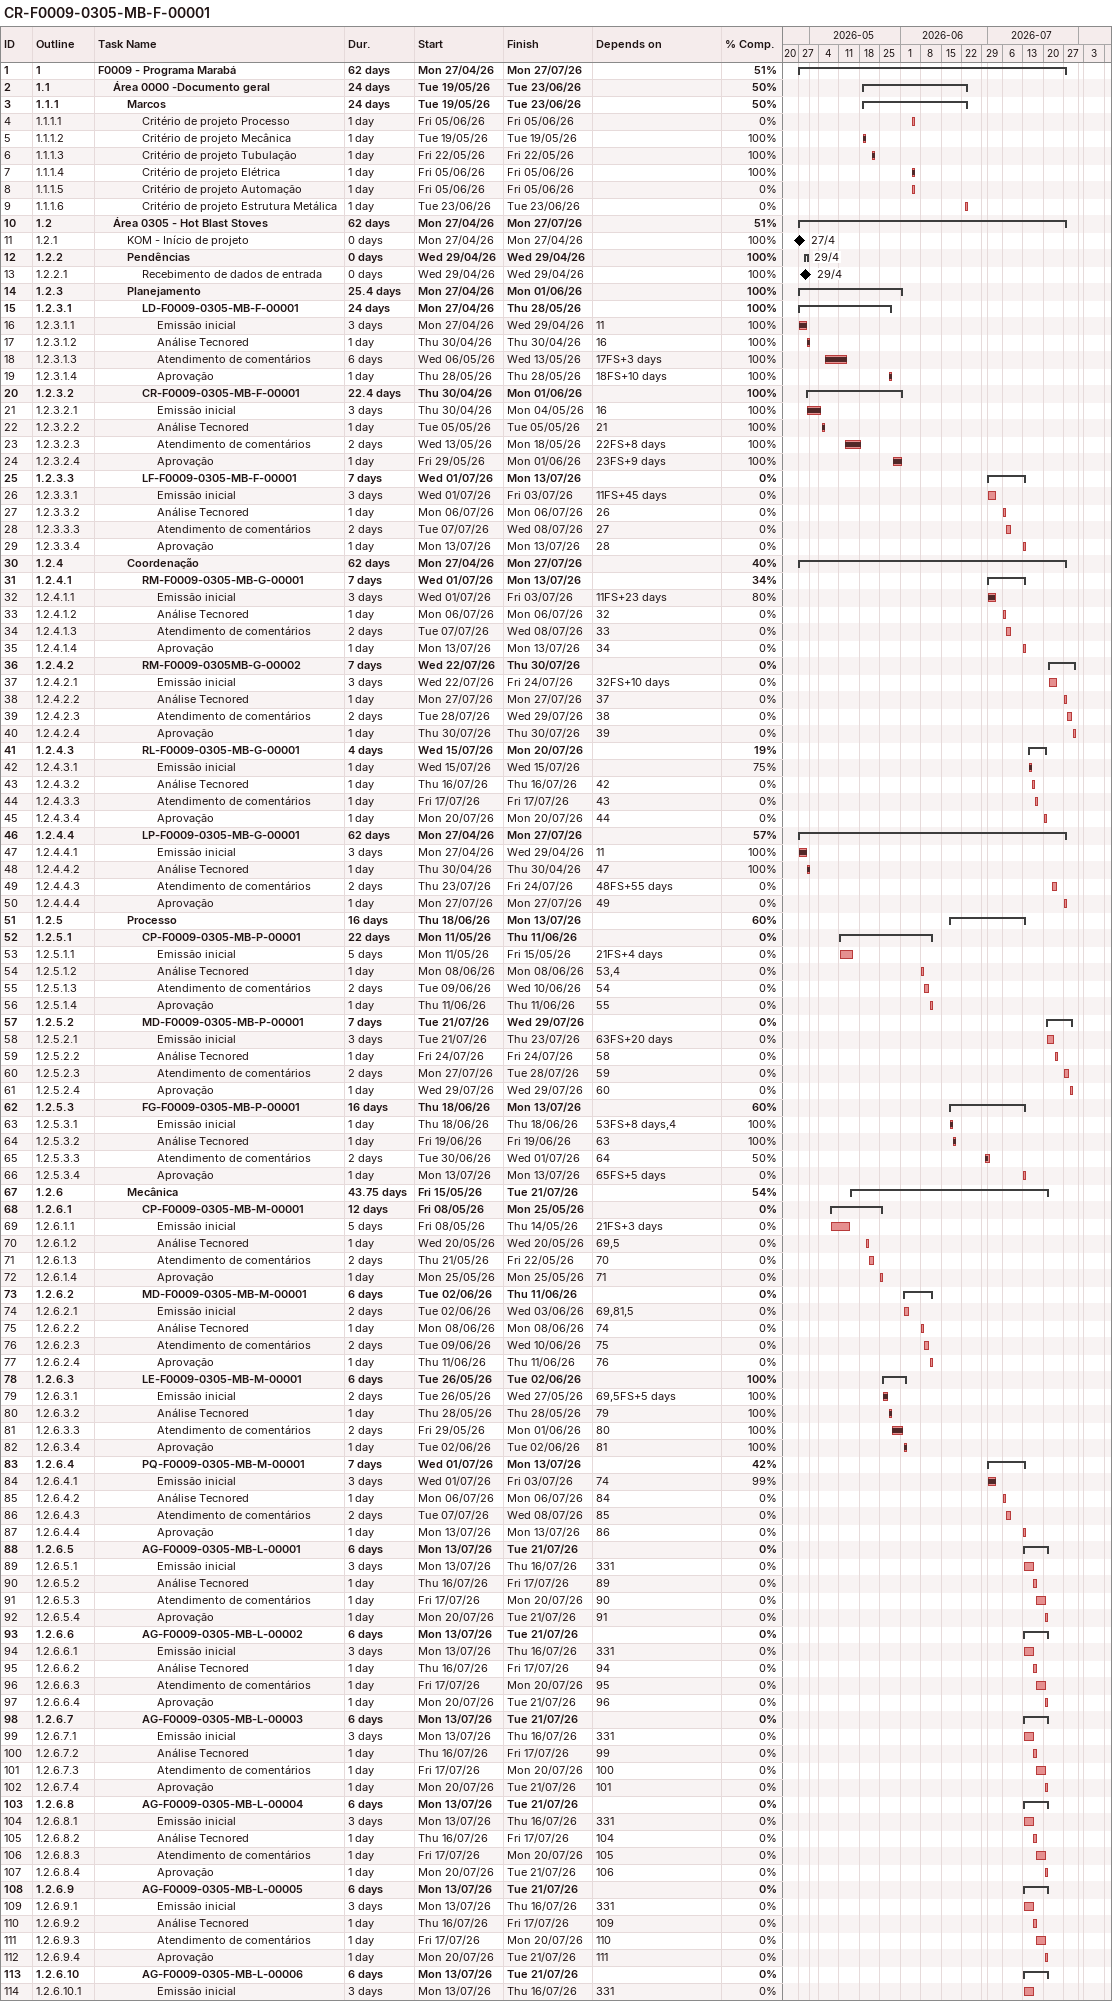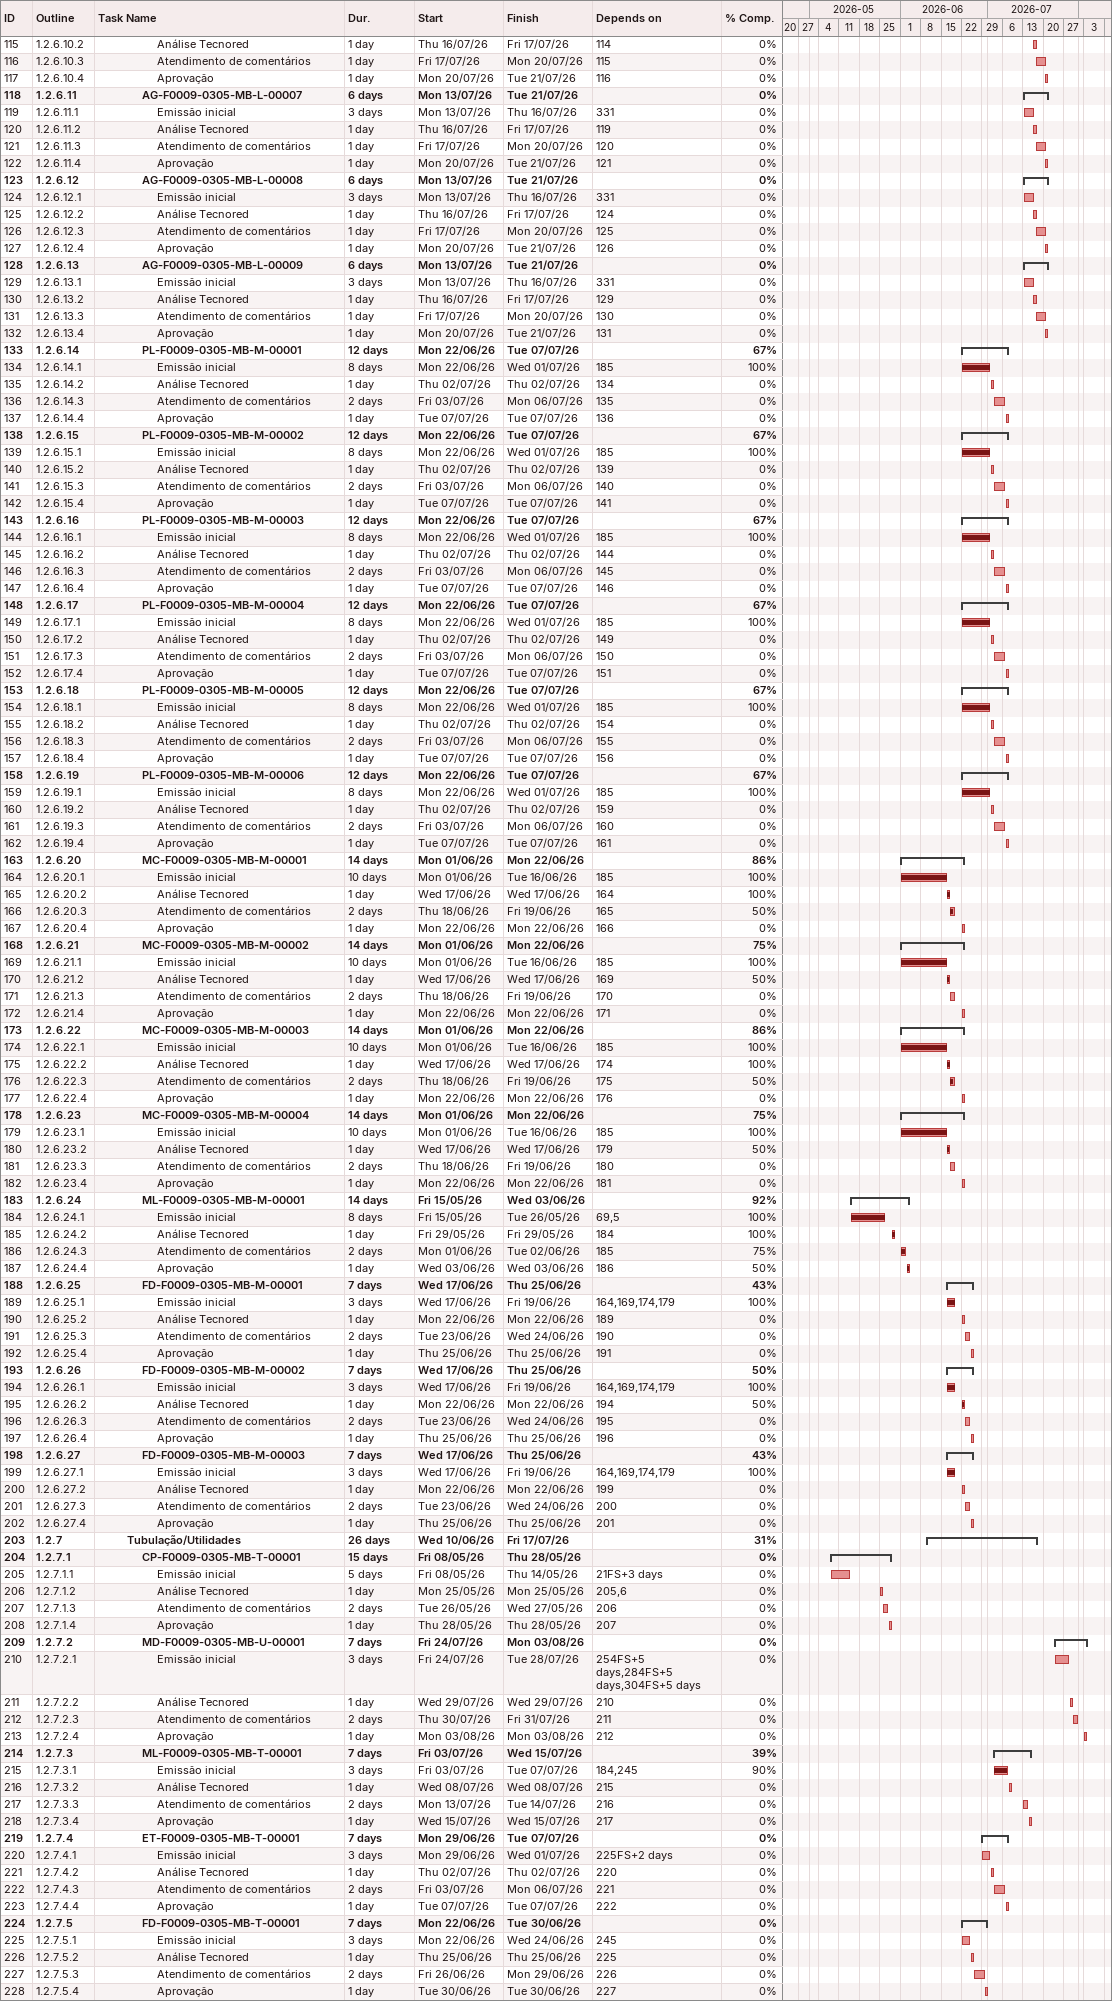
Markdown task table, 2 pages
CR-F0009-0305-MB-F-00001

| ID | WBS | Task | Duration | Start | Finish | Predecessors | % complete |
|---|---|---|---|---|---|---|---|
| 1 | 1 | **F0009 - Programa Marabá** | 62d | 2026-04-27 | 2026-07-27 |  | 51 |
| 2 | 1.1 | **Área 0000 -Documento geral** | 24d | 2026-05-19 | 2026-06-23 |  | 50 |
| 3 | 1.1.1 | **Marcos** | 24d | 2026-05-19 | 2026-06-23 |  | 50 |
| 4 | 1.1.1.1 | Critério de projeto Processo | 1d | 2026-06-05 | 2026-06-05 |  | 0 |
| 5 | 1.1.1.2 | Critério de projeto Mecânica | 1d | 2026-05-19 | 2026-05-19 |  | 100 |
| 6 | 1.1.1.3 | Critério de projeto Tubulação | 1d | 2026-05-22 | 2026-05-22 |  | 100 |
| 7 | 1.1.1.4 | Critério de projeto Elétrica | 1d | 2026-06-05 | 2026-06-05 |  | 100 |
| 8 | 1.1.1.5 | Critério de projeto Automação | 1d | 2026-06-05 | 2026-06-05 |  | 0 |
| 9 | 1.1.1.6 | Critério de projeto Estrutura Metálica | 1d | 2026-06-23 | 2026-06-23 |  | 0 |
| 10 | 1.2 | **Área 0305 - Hot Blast Stoves** | 62d | 2026-04-27 | 2026-07-27 |  | 51 |
| 11 | 1.2.1 | KOM - Início de projeto | 0d | 2026-04-27 | 2026-04-27 |  | 100 |
| 12 | 1.2.2 | **Pendências** | 0d | 2026-04-29 | 2026-04-29 |  | 100 |
| 13 | 1.2.2.1 | Recebimento de dados de entrada | 0d | 2026-04-29 | 2026-04-29 |  | 100 |
| 14 | 1.2.3 | **Planejamento** | 25.4d | 2026-04-27 | 2026-06-01 |  | 100 |
| 15 | 1.2.3.1 | **LD-F0009-0305-MB-F-00001** | 24d | 2026-04-27 | 2026-05-28 |  | 100 |
| 16 | 1.2.3.1.1 | Emissão inicial | 3d | 2026-04-27 | 2026-04-29 | 11 | 100 |
| 17 | 1.2.3.1.2 | Análise Tecnored | 1d | 2026-04-30 | 2026-04-30 | 16 | 100 |
| 18 | 1.2.3.1.3 | Atendimento de comentários | 6d | 2026-05-06 | 2026-05-13 | 17FS+3d | 100 |
| 19 | 1.2.3.1.4 | Aprovação | 1d | 2026-05-28 | 2026-05-28 | 18FS+10d | 100 |
| 20 | 1.2.3.2 | **CR-F0009-0305-MB-F-00001** | 22.4d | 2026-04-30 | 2026-06-01 |  | 100 |
| 21 | 1.2.3.2.1 | Emissão inicial | 3d | 2026-04-30 | 2026-05-04 | 16 | 100 |
| 22 | 1.2.3.2.2 | Análise Tecnored | 1d | 2026-05-05 | 2026-05-05 | 21 | 100 |
| 23 | 1.2.3.2.3 | Atendimento de comentários | 2d | 2026-05-13 | 2026-05-18 | 22FS+8d | 100 |
| 24 | 1.2.3.2.4 | Aprovação | 1d | 2026-05-29 | 2026-06-01 | 23FS+9d | 100 |
| 25 | 1.2.3.3 | **LF-F0009-0305-MB-F-00001** | 7d | 2026-07-01 | 2026-07-13 |  | 0 |
| 26 | 1.2.3.3.1 | Emissão inicial | 3d | 2026-07-01 | 2026-07-03 | 11FS+45d | 0 |
| 27 | 1.2.3.3.2 | Análise Tecnored | 1d | 2026-07-06 | 2026-07-06 | 26 | 0 |
| 28 | 1.2.3.3.3 | Atendimento de comentários | 2d | 2026-07-07 | 2026-07-08 | 27 | 0 |
| 29 | 1.2.3.3.4 | Aprovação | 1d | 2026-07-13 | 2026-07-13 | 28 | 0 |
| 30 | 1.2.4 | **Coordenação** | 62d | 2026-04-27 | 2026-07-27 |  | 40 |
| 31 | 1.2.4.1 | **RM-F0009-0305-MB-G-00001** | 7d | 2026-07-01 | 2026-07-13 |  | 34 |
| 32 | 1.2.4.1.1 | Emissão inicial | 3d | 2026-07-01 | 2026-07-03 | 11FS+23d | 80 |
| 33 | 1.2.4.1.2 | Análise Tecnored | 1d | 2026-07-06 | 2026-07-06 | 32 | 0 |
| 34 | 1.2.4.1.3 | Atendimento de comentários | 2d | 2026-07-07 | 2026-07-08 | 33 | 0 |
| 35 | 1.2.4.1.4 | Aprovação | 1d | 2026-07-13 | 2026-07-13 | 34 | 0 |
| 36 | 1.2.4.2 | **RM-F0009-0305MB-G-00002** | 7d | 2026-07-22 | 2026-07-30 |  | 0 |
| 37 | 1.2.4.2.1 | Emissão inicial | 3d | 2026-07-22 | 2026-07-24 | 32FS+10d | 0 |
| 38 | 1.2.4.2.2 | Análise Tecnored | 1d | 2026-07-27 | 2026-07-27 | 37 | 0 |
| 39 | 1.2.4.2.3 | Atendimento de comentários | 2d | 2026-07-28 | 2026-07-29 | 38 | 0 |
| 40 | 1.2.4.2.4 | Aprovação | 1d | 2026-07-30 | 2026-07-30 | 39 | 0 |
| 41 | 1.2.4.3 | **RL-F0009-0305-MB-G-00001** | 4d | 2026-07-15 | 2026-07-20 |  | 19 |
| 42 | 1.2.4.3.1 | Emissão inicial | 1d | 2026-07-15 | 2026-07-15 |  | 75 |
| 43 | 1.2.4.3.2 | Análise Tecnored | 1d | 2026-07-16 | 2026-07-16 | 42 | 0 |
| 44 | 1.2.4.3.3 | Atendimento de comentários | 1d | 2026-07-17 | 2026-07-17 | 43 | 0 |
| 45 | 1.2.4.3.4 | Aprovação | 1d | 2026-07-20 | 2026-07-20 | 44 | 0 |
| 46 | 1.2.4.4 | **LP-F0009-0305-MB-G-00001** | 62d | 2026-04-27 | 2026-07-27 |  | 57 |
| 47 | 1.2.4.4.1 | Emissão inicial | 3d | 2026-04-27 | 2026-04-29 | 11 | 100 |
| 48 | 1.2.4.4.2 | Análise Tecnored | 1d | 2026-04-30 | 2026-04-30 | 47 | 100 |
| 49 | 1.2.4.4.3 | Atendimento de comentários | 2d | 2026-07-23 | 2026-07-24 | 48FS+55d | 0 |
| 50 | 1.2.4.4.4 | Aprovação | 1d | 2026-07-27 | 2026-07-27 | 49 | 0 |
| 51 | 1.2.5 | **Processo** | 16d | 2026-06-18 | 2026-07-13 |  | 60 |
| 52 | 1.2.5.1 | **CP-F0009-0305-MB-P-00001** | 22d | 2026-05-11 | 2026-06-11 |  | 0 |
| 53 | 1.2.5.1.1 | Emissão inicial | 5d | 2026-05-11 | 2026-05-15 | 21FS+4d | 0 |
| 54 | 1.2.5.1.2 | Análise Tecnored | 1d | 2026-06-08 | 2026-06-08 | 53, 4 | 0 |
| 55 | 1.2.5.1.3 | Atendimento de comentários | 2d | 2026-06-09 | 2026-06-10 | 54 | 0 |
| 56 | 1.2.5.1.4 | Aprovação | 1d | 2026-06-11 | 2026-06-11 | 55 | 0 |
| 57 | 1.2.5.2 | **MD-F0009-0305-MB-P-00001** | 7d | 2026-07-21 | 2026-07-29 |  | 0 |
| 58 | 1.2.5.2.1 | Emissão inicial | 3d | 2026-07-21 | 2026-07-23 | 63FS+20d | 0 |
| 59 | 1.2.5.2.2 | Análise Tecnored | 1d | 2026-07-24 | 2026-07-24 | 58 | 0 |
| 60 | 1.2.5.2.3 | Atendimento de comentários | 2d | 2026-07-27 | 2026-07-28 | 59 | 0 |
| 61 | 1.2.5.2.4 | Aprovação | 1d | 2026-07-29 | 2026-07-29 | 60 | 0 |
| 62 | 1.2.5.3 | **FG-F0009-0305-MB-P-00001** | 16d | 2026-06-18 | 2026-07-13 |  | 60 |
| 63 | 1.2.5.3.1 | Emissão inicial | 1d | 2026-06-18 | 2026-06-18 | 53FS+8d, 4 | 100 |
| 64 | 1.2.5.3.2 | Análise Tecnored | 1d | 2026-06-19 | 2026-06-19 | 63 | 100 |
| 65 | 1.2.5.3.3 | Atendimento de comentários | 2d | 2026-06-30 | 2026-07-01 | 64 | 50 |
| 66 | 1.2.5.3.4 | Aprovação | 1d | 2026-07-13 | 2026-07-13 | 65FS+5d | 0 |
| 67 | 1.2.6 | **Mecânica** | 43.75d | 2026-05-15 | 2026-07-21 |  | 54 |
| 68 | 1.2.6.1 | **CP-F0009-0305-MB-M-00001** | 12d | 2026-05-08 | 2026-05-25 |  | 0 |
| 69 | 1.2.6.1.1 | Emissão inicial | 5d | 2026-05-08 | 2026-05-14 | 21FS+3d | 0 |
| 70 | 1.2.6.1.2 | Análise Tecnored | 1d | 2026-05-20 | 2026-05-20 | 69, 5 | 0 |
| 71 | 1.2.6.1.3 | Atendimento de comentários | 2d | 2026-05-21 | 2026-05-22 | 70 | 0 |
| 72 | 1.2.6.1.4 | Aprovação | 1d | 2026-05-25 | 2026-05-25 | 71 | 0 |
| 73 | 1.2.6.2 | **MD-F0009-0305-MB-M-00001** | 6d | 2026-06-02 | 2026-06-11 |  | 0 |
| 74 | 1.2.6.2.1 | Emissão inicial | 2d | 2026-06-02 | 2026-06-03 | 69, 81, 5 | 0 |
| 75 | 1.2.6.2.2 | Análise Tecnored | 1d | 2026-06-08 | 2026-06-08 | 74 | 0 |
| 76 | 1.2.6.2.3 | Atendimento de comentários | 2d | 2026-06-09 | 2026-06-10 | 75 | 0 |
| 77 | 1.2.6.2.4 | Aprovação | 1d | 2026-06-11 | 2026-06-11 | 76 | 0 |
| 78 | 1.2.6.3 | **LE-F0009-0305-MB-M-00001** | 6d | 2026-05-26 | 2026-06-02 |  | 100 |
| 79 | 1.2.6.3.1 | Emissão inicial | 2d | 2026-05-26 | 2026-05-27 | 69, 5FS+5d | 100 |
| 80 | 1.2.6.3.2 | Análise Tecnored | 1d | 2026-05-28 | 2026-05-28 | 79 | 100 |
| 81 | 1.2.6.3.3 | Atendimento de comentários | 2d | 2026-05-29 | 2026-06-01 | 80 | 100 |
| 82 | 1.2.6.3.4 | Aprovação | 1d | 2026-06-02 | 2026-06-02 | 81 | 100 |
| 83 | 1.2.6.4 | **PQ-F0009-0305-MB-M-00001** | 7d | 2026-07-01 | 2026-07-13 |  | 42 |
| 84 | 1.2.6.4.1 | Emissão inicial | 3d | 2026-07-01 | 2026-07-03 | 74 | 99 |
| 85 | 1.2.6.4.2 | Análise Tecnored | 1d | 2026-07-06 | 2026-07-06 | 84 | 0 |
| 86 | 1.2.6.4.3 | Atendimento de comentários | 2d | 2026-07-07 | 2026-07-08 | 85 | 0 |
| 87 | 1.2.6.4.4 | Aprovação | 1d | 2026-07-13 | 2026-07-13 | 86 | 0 |
| 88 | 1.2.6.5 | **AG-F0009-0305-MB-L-00001** | 6d | 2026-07-13 | 2026-07-21 |  | 0 |
| 89 | 1.2.6.5.1 | Emissão inicial | 3d | 2026-07-13 | 2026-07-16 | 331 | 0 |
| 90 | 1.2.6.5.2 | Análise Tecnored | 1d | 2026-07-16 | 2026-07-17 | 89 | 0 |
| 91 | 1.2.6.5.3 | Atendimento de comentários | 1d | 2026-07-17 | 2026-07-20 | 90 | 0 |
| 92 | 1.2.6.5.4 | Aprovação | 1d | 2026-07-20 | 2026-07-21 | 91 | 0 |
| 93 | 1.2.6.6 | **AG-F0009-0305-MB-L-00002** | 6d | 2026-07-13 | 2026-07-21 |  | 0 |
| 94 | 1.2.6.6.1 | Emissão inicial | 3d | 2026-07-13 | 2026-07-16 | 331 | 0 |
| 95 | 1.2.6.6.2 | Análise Tecnored | 1d | 2026-07-16 | 2026-07-17 | 94 | 0 |
| 96 | 1.2.6.6.3 | Atendimento de comentários | 1d | 2026-07-17 | 2026-07-20 | 95 | 0 |
| 97 | 1.2.6.6.4 | Aprovação | 1d | 2026-07-20 | 2026-07-21 | 96 | 0 |
| 98 | 1.2.6.7 | **AG-F0009-0305-MB-L-00003** | 6d | 2026-07-13 | 2026-07-21 |  | 0 |
| 99 | 1.2.6.7.1 | Emissão inicial | 3d | 2026-07-13 | 2026-07-16 | 331 | 0 |
| 100 | 1.2.6.7.2 | Análise Tecnored | 1d | 2026-07-16 | 2026-07-17 | 99 | 0 |
| 101 | 1.2.6.7.3 | Atendimento de comentários | 1d | 2026-07-17 | 2026-07-20 | 100 | 0 |
| 102 | 1.2.6.7.4 | Aprovação | 1d | 2026-07-20 | 2026-07-21 | 101 | 0 |
| 103 | 1.2.6.8 | **AG-F0009-0305-MB-L-00004** | 6d | 2026-07-13 | 2026-07-21 |  | 0 |
| 104 | 1.2.6.8.1 | Emissão inicial | 3d | 2026-07-13 | 2026-07-16 | 331 | 0 |
| 105 | 1.2.6.8.2 | Análise Tecnored | 1d | 2026-07-16 | 2026-07-17 | 104 | 0 |
| 106 | 1.2.6.8.3 | Atendimento de comentários | 1d | 2026-07-17 | 2026-07-20 | 105 | 0 |
| 107 | 1.2.6.8.4 | Aprovação | 1d | 2026-07-20 | 2026-07-21 | 106 | 0 |
| 108 | 1.2.6.9 | **AG-F0009-0305-MB-L-00005** | 6d | 2026-07-13 | 2026-07-21 |  | 0 |
| 109 | 1.2.6.9.1 | Emissão inicial | 3d | 2026-07-13 | 2026-07-16 | 331 | 0 |
| 110 | 1.2.6.9.2 | Análise Tecnored | 1d | 2026-07-16 | 2026-07-17 | 109 | 0 |
| 111 | 1.2.6.9.3 | Atendimento de comentários | 1d | 2026-07-17 | 2026-07-20 | 110 | 0 |
| 112 | 1.2.6.9.4 | Aprovação | 1d | 2026-07-20 | 2026-07-21 | 111 | 0 |
| 113 | 1.2.6.10 | **AG-F0009-0305-MB-L-00006** | 6d | 2026-07-13 | 2026-07-21 |  | 0 |
| 114 | 1.2.6.10.1 | Emissão inicial | 3d | 2026-07-13 | 2026-07-16 | 331 | 0 |
| 115 | 1.2.6.10.2 | Análise Tecnored | 1d | 2026-07-16 | 2026-07-17 | 114 | 0 |
| 116 | 1.2.6.10.3 | Atendimento de comentários | 1d | 2026-07-17 | 2026-07-20 | 115 | 0 |
| 117 | 1.2.6.10.4 | Aprovação | 1d | 2026-07-20 | 2026-07-21 | 116 | 0 |
| 118 | 1.2.6.11 | **AG-F0009-0305-MB-L-00007** | 6d | 2026-07-13 | 2026-07-21 |  | 0 |
| 119 | 1.2.6.11.1 | Emissão inicial | 3d | 2026-07-13 | 2026-07-16 | 331 | 0 |
| 120 | 1.2.6.11.2 | Análise Tecnored | 1d | 2026-07-16 | 2026-07-17 | 119 | 0 |
| 121 | 1.2.6.11.3 | Atendimento de comentários | 1d | 2026-07-17 | 2026-07-20 | 120 | 0 |
| 122 | 1.2.6.11.4 | Aprovação | 1d | 2026-07-20 | 2026-07-21 | 121 | 0 |
| 123 | 1.2.6.12 | **AG-F0009-0305-MB-L-00008** | 6d | 2026-07-13 | 2026-07-21 |  | 0 |
| 124 | 1.2.6.12.1 | Emissão inicial | 3d | 2026-07-13 | 2026-07-16 | 331 | 0 |
| 125 | 1.2.6.12.2 | Análise Tecnored | 1d | 2026-07-16 | 2026-07-17 | 124 | 0 |
| 126 | 1.2.6.12.3 | Atendimento de comentários | 1d | 2026-07-17 | 2026-07-20 | 125 | 0 |
| 127 | 1.2.6.12.4 | Aprovação | 1d | 2026-07-20 | 2026-07-21 | 126 | 0 |
| 128 | 1.2.6.13 | **AG-F0009-0305-MB-L-00009** | 6d | 2026-07-13 | 2026-07-21 |  | 0 |
| 129 | 1.2.6.13.1 | Emissão inicial | 3d | 2026-07-13 | 2026-07-16 | 331 | 0 |
| 130 | 1.2.6.13.2 | Análise Tecnored | 1d | 2026-07-16 | 2026-07-17 | 129 | 0 |
| 131 | 1.2.6.13.3 | Atendimento de comentários | 1d | 2026-07-17 | 2026-07-20 | 130 | 0 |
| 132 | 1.2.6.13.4 | Aprovação | 1d | 2026-07-20 | 2026-07-21 | 131 | 0 |
| 133 | 1.2.6.14 | **PL-F0009-0305-MB-M-00001** | 12d | 2026-06-22 | 2026-07-07 |  | 67 |
| 134 | 1.2.6.14.1 | Emissão inicial | 8d | 2026-06-22 | 2026-07-01 | 185 | 100 |
| 135 | 1.2.6.14.2 | Análise Tecnored | 1d | 2026-07-02 | 2026-07-02 | 134 | 0 |
| 136 | 1.2.6.14.3 | Atendimento de comentários | 2d | 2026-07-03 | 2026-07-06 | 135 | 0 |
| 137 | 1.2.6.14.4 | Aprovação | 1d | 2026-07-07 | 2026-07-07 | 136 | 0 |
| 138 | 1.2.6.15 | **PL-F0009-0305-MB-M-00002** | 12d | 2026-06-22 | 2026-07-07 |  | 67 |
| 139 | 1.2.6.15.1 | Emissão inicial | 8d | 2026-06-22 | 2026-07-01 | 185 | 100 |
| 140 | 1.2.6.15.2 | Análise Tecnored | 1d | 2026-07-02 | 2026-07-02 | 139 | 0 |
| 141 | 1.2.6.15.3 | Atendimento de comentários | 2d | 2026-07-03 | 2026-07-06 | 140 | 0 |
| 142 | 1.2.6.15.4 | Aprovação | 1d | 2026-07-07 | 2026-07-07 | 141 | 0 |
| 143 | 1.2.6.16 | **PL-F0009-0305-MB-M-00003** | 12d | 2026-06-22 | 2026-07-07 |  | 67 |
| 144 | 1.2.6.16.1 | Emissão inicial | 8d | 2026-06-22 | 2026-07-01 | 185 | 100 |
| 145 | 1.2.6.16.2 | Análise Tecnored | 1d | 2026-07-02 | 2026-07-02 | 144 | 0 |
| 146 | 1.2.6.16.3 | Atendimento de comentários | 2d | 2026-07-03 | 2026-07-06 | 145 | 0 |
| 147 | 1.2.6.16.4 | Aprovação | 1d | 2026-07-07 | 2026-07-07 | 146 | 0 |
| 148 | 1.2.6.17 | **PL-F0009-0305-MB-M-00004** | 12d | 2026-06-22 | 2026-07-07 |  | 67 |
| 149 | 1.2.6.17.1 | Emissão inicial | 8d | 2026-06-22 | 2026-07-01 | 185 | 100 |
| 150 | 1.2.6.17.2 | Análise Tecnored | 1d | 2026-07-02 | 2026-07-02 | 149 | 0 |
| 151 | 1.2.6.17.3 | Atendimento de comentários | 2d | 2026-07-03 | 2026-07-06 | 150 | 0 |
| 152 | 1.2.6.17.4 | Aprovação | 1d | 2026-07-07 | 2026-07-07 | 151 | 0 |
| 153 | 1.2.6.18 | **PL-F0009-0305-MB-M-00005** | 12d | 2026-06-22 | 2026-07-07 |  | 67 |
| 154 | 1.2.6.18.1 | Emissão inicial | 8d | 2026-06-22 | 2026-07-01 | 185 | 100 |
| 155 | 1.2.6.18.2 | Análise Tecnored | 1d | 2026-07-02 | 2026-07-02 | 154 | 0 |
| 156 | 1.2.6.18.3 | Atendimento de comentários | 2d | 2026-07-03 | 2026-07-06 | 155 | 0 |
| 157 | 1.2.6.18.4 | Aprovação | 1d | 2026-07-07 | 2026-07-07 | 156 | 0 |
| 158 | 1.2.6.19 | **PL-F0009-0305-MB-M-00006** | 12d | 2026-06-22 | 2026-07-07 |  | 67 |
| 159 | 1.2.6.19.1 | Emissão inicial | 8d | 2026-06-22 | 2026-07-01 | 185 | 100 |
| 160 | 1.2.6.19.2 | Análise Tecnored | 1d | 2026-07-02 | 2026-07-02 | 159 | 0 |
| 161 | 1.2.6.19.3 | Atendimento de comentários | 2d | 2026-07-03 | 2026-07-06 | 160 | 0 |
| 162 | 1.2.6.19.4 | Aprovação | 1d | 2026-07-07 | 2026-07-07 | 161 | 0 |
| 163 | 1.2.6.20 | **MC-F0009-0305-MB-M-00001** | 14d | 2026-06-01 | 2026-06-22 |  | 86 |
| 164 | 1.2.6.20.1 | Emissão inicial | 10d | 2026-06-01 | 2026-06-16 | 185 | 100 |
| 165 | 1.2.6.20.2 | Análise Tecnored | 1d | 2026-06-17 | 2026-06-17 | 164 | 100 |
| 166 | 1.2.6.20.3 | Atendimento de comentários | 2d | 2026-06-18 | 2026-06-19 | 165 | 50 |
| 167 | 1.2.6.20.4 | Aprovação | 1d | 2026-06-22 | 2026-06-22 | 166 | 0 |
| 168 | 1.2.6.21 | **MC-F0009-0305-MB-M-00002** | 14d | 2026-06-01 | 2026-06-22 |  | 75 |
| 169 | 1.2.6.21.1 | Emissão inicial | 10d | 2026-06-01 | 2026-06-16 | 185 | 100 |
| 170 | 1.2.6.21.2 | Análise Tecnored | 1d | 2026-06-17 | 2026-06-17 | 169 | 50 |
| 171 | 1.2.6.21.3 | Atendimento de comentários | 2d | 2026-06-18 | 2026-06-19 | 170 | 0 |
| 172 | 1.2.6.21.4 | Aprovação | 1d | 2026-06-22 | 2026-06-22 | 171 | 0 |
| 173 | 1.2.6.22 | **MC-F0009-0305-MB-M-00003** | 14d | 2026-06-01 | 2026-06-22 |  | 86 |
| 174 | 1.2.6.22.1 | Emissão inicial | 10d | 2026-06-01 | 2026-06-16 | 185 | 100 |
| 175 | 1.2.6.22.2 | Análise Tecnored | 1d | 2026-06-17 | 2026-06-17 | 174 | 100 |
| 176 | 1.2.6.22.3 | Atendimento de comentários | 2d | 2026-06-18 | 2026-06-19 | 175 | 50 |
| 177 | 1.2.6.22.4 | Aprovação | 1d | 2026-06-22 | 2026-06-22 | 176 | 0 |
| 178 | 1.2.6.23 | **MC-F0009-0305-MB-M-00004** | 14d | 2026-06-01 | 2026-06-22 |  | 75 |
| 179 | 1.2.6.23.1 | Emissão inicial | 10d | 2026-06-01 | 2026-06-16 | 185 | 100 |
| 180 | 1.2.6.23.2 | Análise Tecnored | 1d | 2026-06-17 | 2026-06-17 | 179 | 50 |
| 181 | 1.2.6.23.3 | Atendimento de comentários | 2d | 2026-06-18 | 2026-06-19 | 180 | 0 |
| 182 | 1.2.6.23.4 | Aprovação | 1d | 2026-06-22 | 2026-06-22 | 181 | 0 |
| 183 | 1.2.6.24 | **ML-F0009-0305-MB-M-00001** | 14d | 2026-05-15 | 2026-06-03 |  | 92 |
| 184 | 1.2.6.24.1 | Emissão inicial | 8d | 2026-05-15 | 2026-05-26 | 69, 5 | 100 |
| 185 | 1.2.6.24.2 | Análise Tecnored | 1d | 2026-05-29 | 2026-05-29 | 184 | 100 |
| 186 | 1.2.6.24.3 | Atendimento de comentários | 2d | 2026-06-01 | 2026-06-02 | 185 | 75 |
| 187 | 1.2.6.24.4 | Aprovação | 1d | 2026-06-03 | 2026-06-03 | 186 | 50 |
| 188 | 1.2.6.25 | **FD-F0009-0305-MB-M-00001** | 7d | 2026-06-17 | 2026-06-25 |  | 43 |
| 189 | 1.2.6.25.1 | Emissão inicial | 3d | 2026-06-17 | 2026-06-19 | 164, 169, 174, 179 | 100 |
| 190 | 1.2.6.25.2 | Análise Tecnored | 1d | 2026-06-22 | 2026-06-22 | 189 | 0 |
| 191 | 1.2.6.25.3 | Atendimento de comentários | 2d | 2026-06-23 | 2026-06-24 | 190 | 0 |
| 192 | 1.2.6.25.4 | Aprovação | 1d | 2026-06-25 | 2026-06-25 | 191 | 0 |
| 193 | 1.2.6.26 | **FD-F0009-0305-MB-M-00002** | 7d | 2026-06-17 | 2026-06-25 |  | 50 |
| 194 | 1.2.6.26.1 | Emissão inicial | 3d | 2026-06-17 | 2026-06-19 | 164, 169, 174, 179 | 100 |
| 195 | 1.2.6.26.2 | Análise Tecnored | 1d | 2026-06-22 | 2026-06-22 | 194 | 50 |
| 196 | 1.2.6.26.3 | Atendimento de comentários | 2d | 2026-06-23 | 2026-06-24 | 195 | 0 |
| 197 | 1.2.6.26.4 | Aprovação | 1d | 2026-06-25 | 2026-06-25 | 196 | 0 |
| 198 | 1.2.6.27 | **FD-F0009-0305-MB-M-00003** | 7d | 2026-06-17 | 2026-06-25 |  | 43 |
| 199 | 1.2.6.27.1 | Emissão inicial | 3d | 2026-06-17 | 2026-06-19 | 164, 169, 174, 179 | 100 |
| 200 | 1.2.6.27.2 | Análise Tecnored | 1d | 2026-06-22 | 2026-06-22 | 199 | 0 |
| 201 | 1.2.6.27.3 | Atendimento de comentários | 2d | 2026-06-23 | 2026-06-24 | 200 | 0 |
| 202 | 1.2.6.27.4 | Aprovação | 1d | 2026-06-25 | 2026-06-25 | 201 | 0 |
| 203 | 1.2.7 | **Tubulação/Utilidades** | 26d | 2026-06-10 | 2026-07-17 |  | 31 |
| 204 | 1.2.7.1 | **CP-F0009-0305-MB-T-00001** | 15d | 2026-05-08 | 2026-05-28 |  | 0 |
| 205 | 1.2.7.1.1 | Emissão inicial | 5d | 2026-05-08 | 2026-05-14 | 21FS+3d | 0 |
| 206 | 1.2.7.1.2 | Análise Tecnored | 1d | 2026-05-25 | 2026-05-25 | 205, 6 | 0 |
| 207 | 1.2.7.1.3 | Atendimento de comentários | 2d | 2026-05-26 | 2026-05-27 | 206 | 0 |
| 208 | 1.2.7.1.4 | Aprovação | 1d | 2026-05-28 | 2026-05-28 | 207 | 0 |
| 209 | 1.2.7.2 | **MD-F0009-0305-MB-U-00001** | 7d | 2026-07-24 | 2026-08-03 |  | 0 |
| 210 | 1.2.7.2.1 | Emissão inicial | 3d | 2026-07-24 | 2026-07-28 | 254FS+5d, 284FS+5d, 304FS+5d | 0 |
| 211 | 1.2.7.2.2 | Análise Tecnored | 1d | 2026-07-29 | 2026-07-29 | 210 | 0 |
| 212 | 1.2.7.2.3 | Atendimento de comentários | 2d | 2026-07-30 | 2026-07-31 | 211 | 0 |
| 213 | 1.2.7.2.4 | Aprovação | 1d | 2026-08-03 | 2026-08-03 | 212 | 0 |
| 214 | 1.2.7.3 | **ML-F0009-0305-MB-T-00001** | 7d | 2026-07-03 | 2026-07-15 |  | 39 |
| 215 | 1.2.7.3.1 | Emissão inicial | 3d | 2026-07-03 | 2026-07-07 | 184, 245 | 90 |
| 216 | 1.2.7.3.2 | Análise Tecnored | 1d | 2026-07-08 | 2026-07-08 | 215 | 0 |
| 217 | 1.2.7.3.3 | Atendimento de comentários | 2d | 2026-07-13 | 2026-07-14 | 216 | 0 |
| 218 | 1.2.7.3.4 | Aprovação | 1d | 2026-07-15 | 2026-07-15 | 217 | 0 |
| 219 | 1.2.7.4 | **ET-F0009-0305-MB-T-00001** | 7d | 2026-06-29 | 2026-07-07 |  | 0 |
| 220 | 1.2.7.4.1 | Emissão inicial | 3d | 2026-06-29 | 2026-07-01 | 225FS+2d | 0 |
| 221 | 1.2.7.4.2 | Análise Tecnored | 1d | 2026-07-02 | 2026-07-02 | 220 | 0 |
| 222 | 1.2.7.4.3 | Atendimento de comentários | 2d | 2026-07-03 | 2026-07-06 | 221 | 0 |
| 223 | 1.2.7.4.4 | Aprovação | 1d | 2026-07-07 | 2026-07-07 | 222 | 0 |
| 224 | 1.2.7.5 | **FD-F0009-0305-MB-T-00001** | 7d | 2026-06-22 | 2026-06-30 |  | 0 |
| 225 | 1.2.7.5.1 | Emissão inicial | 3d | 2026-06-22 | 2026-06-24 | 245 | 0 |
| 226 | 1.2.7.5.2 | Análise Tecnored | 1d | 2026-06-25 | 2026-06-25 | 225 | 0 |
| 227 | 1.2.7.5.3 | Atendimento de comentários | 2d | 2026-06-26 | 2026-06-29 | 226 | 0 |
| 228 | 1.2.7.5.4 | Aprovação | 1d | 2026-06-30 | 2026-06-30 | 227 | 0 |
